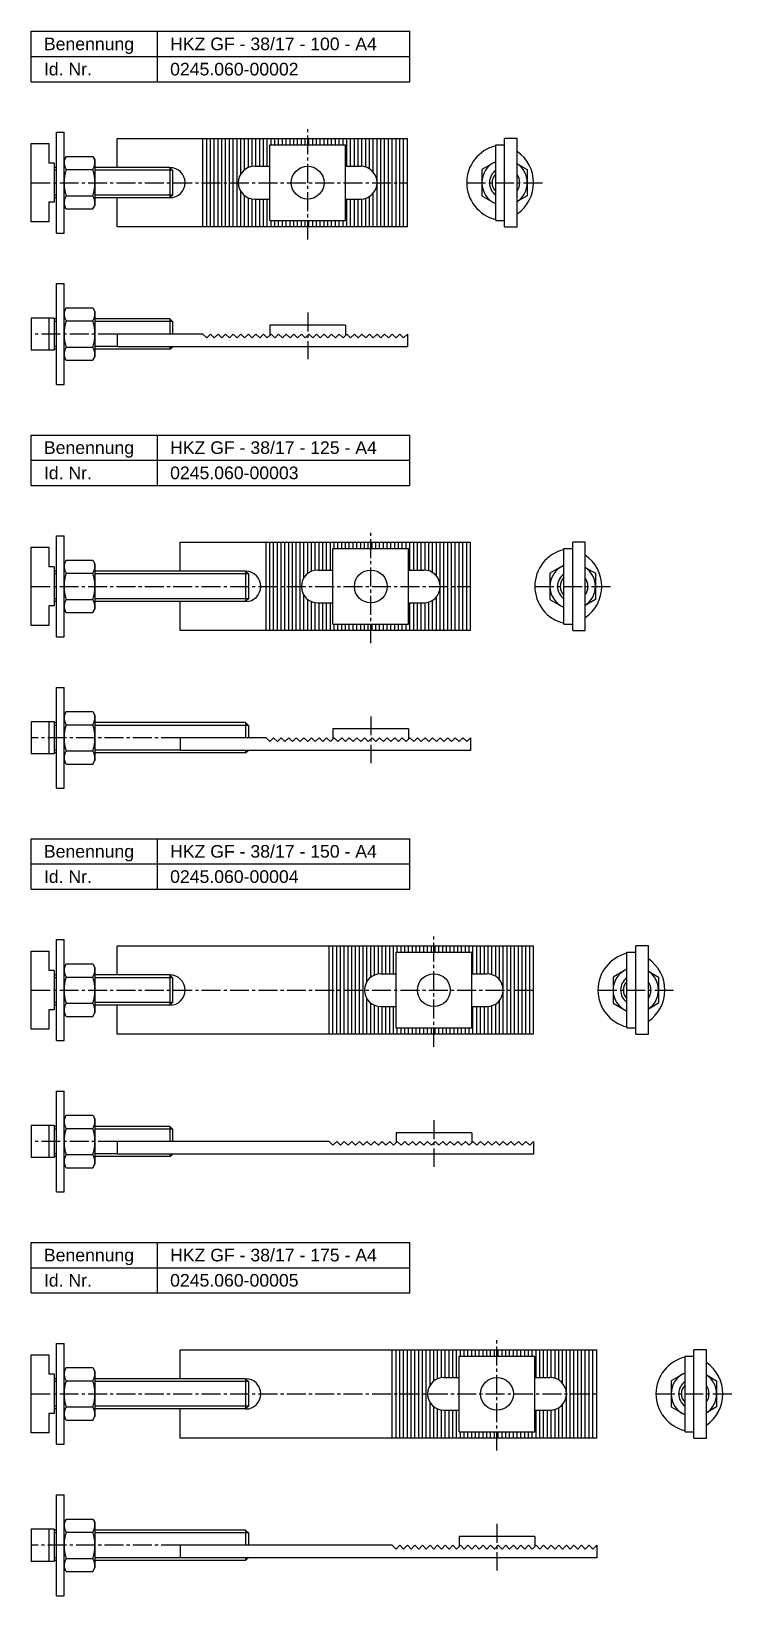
# Model space of a CAD drawing. Header units: millimetres. Extents: x 77 to 355, y 2316 to 2936.
import ezdxf

# ---------------------------------------------------------------- set-up
doc = ezdxf.new("R2010")
doc.units = ezdxf.units.MM
doc.header["$LTSCALE"] = 10
doc.linetypes.add('MITTE2', pattern=[1.125, 0.75, -0.125, 0.125, -0.125])
doc.layers.add('HALFEN', color=2, linetype='CONTINUOUS')
doc.styles.add('ARIAL50', font='ARIAL.TTF', dxfattribs={"height": 5})

msp = doc.modelspace()

# ---------------------------------------------------------------- linework, layer by layer
at = {"layer": 'HALFEN'}
for p, q in [((77.25, 2936.25), (227.25, 2936.25)), ((77.25, 2916.25), (77.25, 2936.25)), ((127.25, 2916.25), (127.25, 2936.25)), ((227.25, 2916.25), (227.25, 2936.25)), ((77.25, 2926.25), (227.25, 2926.25)), ((77.25, 2916.25), (227.25, 2916.25)), ((87.25, 2856.25), (87.25, 2896.25)), ((87.25, 2896.25), (90.25, 2896.25)), ((90.25, 2856.25), (90.25, 2896.25)), ((77.25, 2860.75), (77.25, 2891.75)), ((77.25, 2891.75), (84.25, 2891.75)), ((84.25, 2891.75), (84.25, 2884)), ((111.25, 2893.75), (226.25, 2893.75)), ((111.25, 2882.25), (111.25, 2893.75)), ((145.25, 2858.75), (145.25, 2893.75)), ((146.75, 2858.75), (146.75, 2893.75)), ((148.25, 2858.75), (148.25, 2893.75)), ((149.75, 2858.75), (149.75, 2893.75)), ((151.25, 2858.75), (151.25, 2893.75)), ((152.75, 2858.75), (152.75, 2893.75)), ((154.25, 2858.75), (154.25, 2893.75)), ((155.75, 2858.75), (155.75, 2893.75)), ((157.25, 2858.75), (157.25, 2893.75)), ((158.75, 2858.75), (158.75, 2893.75)), ((160.25, 2879.71), (160.25, 2893.75)), ((161.75, 2881.37), (161.75, 2893.75)), ((163.25, 2882.25), (163.25, 2893.75)), ((164.75, 2882.67), (164.75, 2893.75)), ((166.25, 2882.75), (166.25, 2893.75)), ((167.75, 2882.75), (167.75, 2893.75)), ((169.25, 2882.75), (169.25, 2893.75)), ((170.75, 2882.75), (170.75, 2893.75)), ((171.75, 2891.25), (201.75, 2891.25)), ((171.75, 2861.25), (171.75, 2891.25)), ((172.25, 2891.25), (172.25, 2893.75)), ((173.75, 2891.25), (173.75, 2893.75)), ((175.25, 2891.25), (175.25, 2893.75)), ((176.75, 2891.25), (176.75, 2893.75)), ((178.25, 2891.25), (178.25, 2893.75)), ((179.75, 2891.25), (179.75, 2893.75)), ((181.25, 2891.25), (181.25, 2893.75)), ((182.75, 2891.25), (182.75, 2893.75)), ((184.25, 2891.25), (184.25, 2893.75)), ((185.75, 2891.25), (185.75, 2893.75)), ((187.25, 2891.25), (187.25, 2893.75)), ((188.75, 2891.25), (188.75, 2893.75)), ((190.25, 2891.25), (190.25, 2893.75)), ((191.75, 2891.25), (191.75, 2893.75)), ((193.25, 2891.25), (193.25, 2893.75)), ((194.75, 2891.25), (194.75, 2893.75)), ((196.25, 2891.25), (196.25, 2893.75)), ((197.75, 2891.25), (197.75, 2893.75)), ((199.25, 2891.25), (199.25, 2893.75)), ((200.75, 2891.25), (200.75, 2893.75)), ((201.75, 2861.25), (201.75, 2891.25)), ((202.25, 2882.75), (202.25, 2893.75)), ((203.75, 2882.75), (203.75, 2893.75)), ((205.25, 2882.75), (205.25, 2893.75)), ((206.75, 2882.75), (206.75, 2893.75)), ((208.25, 2882.73), (208.25, 2893.75)), ((209.75, 2882.43), (209.75, 2893.75)), ((211.25, 2881.73), (211.25, 2893.75)), ((212.75, 2880.4), (212.75, 2893.75)), ((214.25, 2858.75), (214.25, 2893.75)), ((215.75, 2858.75), (215.75, 2893.75)), ((217.25, 2858.75), (217.25, 2893.75)), ((218.75, 2858.75), (218.75, 2893.75)), ((220.25, 2858.75), (220.25, 2893.75)), ((221.75, 2858.75), (221.75, 2893.75)), ((223.25, 2858.75), (223.25, 2893.75)), ((224.75, 2858.75), (224.75, 2893.75)), ((226.25, 2858.75), (226.25, 2893.75)), ((261.25, 2861.25), (261.25, 2891.25)), ((261.25, 2891.25), (264.75, 2891.25)), ((264.75, 2858.75), (264.75, 2893.75)), ((269.75, 2893.75), (264.75, 2893.75)), ((269.75, 2858.75), (269.75, 2893.75)), ((86.25, 2884), (84.25, 2884)), ((86.25, 2884), (86.25, 2868.5)), ((91.06, 2886.64), (90.25, 2885.25)), ((91.06, 2886.64), (101.64, 2886.64)), ((101.64, 2886.64), (102.45, 2885.25)), ((102.45, 2885.25), (102.45, 2867.25)), ((87.25, 2882.25), (86.25, 2882.25)), ((91.06, 2881.45), (101.64, 2881.45)), ((132.18, 2882.25), (102.45, 2882.25)), ((132.18, 2882.25), (132.18, 2870.25)), ((133.25, 2881.18), (132.18, 2882.25)), ((133.25, 2881.18), (133.25, 2871.32)), ((165.75, 2882.75), (171.75, 2882.75)), ((201.75, 2882.75), (207.75, 2882.75)), ((91.06, 2871.05), (101.64, 2871.05)), ((132.18, 2870.25), (133.25, 2871.32)), ((160.25, 2858.75), (160.25, 2872.79)), ((161.75, 2858.75), (161.75, 2871.13)), ((211.25, 2858.75), (211.25, 2870.77)), ((212.75, 2858.75), (212.75, 2872.1)), ((86.25, 2868.5), (84.25, 2868.5)), ((84.25, 2868.5), (84.25, 2860.75)), ((87.25, 2870.25), (86.25, 2870.25)), ((91.06, 2865.86), (90.25, 2867.25)), ((91.06, 2865.86), (101.64, 2865.86)), ((101.64, 2865.86), (102.45, 2867.25)), ((132.18, 2870.25), (102.45, 2870.25)), ((111.25, 2858.75), (111.25, 2870.25)), ((163.25, 2858.75), (163.25, 2870.25)), ((164.75, 2858.75), (164.75, 2869.83)), ((165.75, 2869.75), (171.75, 2869.75)), ((166.25, 2858.75), (166.25, 2869.75)), ((167.75, 2858.75), (167.75, 2869.75)), ((169.25, 2858.75), (169.25, 2869.75)), ((170.75, 2858.75), (170.75, 2869.75)), ((201.75, 2869.75), (207.75, 2869.75)), ((202.25, 2858.75), (202.25, 2869.75)), ((203.75, 2858.75), (203.75, 2869.75)), ((205.25, 2858.75), (205.25, 2869.75)), ((206.75, 2858.75), (206.75, 2869.75)), ((208.25, 2858.75), (208.25, 2869.77)), ((209.75, 2858.75), (209.75, 2870.07)), ((84.25, 2860.75), (77.25, 2860.75)), ((226.25, 2858.75), (111.25, 2858.75)), ((171.75, 2861.25), (201.75, 2861.25)), ((172.25, 2858.75), (172.25, 2861.25)), ((173.75, 2858.75), (173.75, 2861.25)), ((175.25, 2858.75), (175.25, 2861.25)), ((176.75, 2858.75), (176.75, 2861.25)), ((178.25, 2858.75), (178.25, 2861.25)), ((179.75, 2858.75), (179.75, 2861.25)), ((181.25, 2858.75), (181.25, 2861.25)), ((182.75, 2858.75), (182.75, 2861.25)), ((184.25, 2858.75), (184.25, 2861.25)), ((185.75, 2858.75), (185.75, 2861.25)), ((187.25, 2858.75), (187.25, 2861.25)), ((188.75, 2858.75), (188.75, 2861.25)), ((190.25, 2858.75), (190.25, 2861.25)), ((191.75, 2858.75), (191.75, 2861.25)), ((193.25, 2858.75), (193.25, 2861.25)), ((194.75, 2858.75), (194.75, 2861.25)), ((196.25, 2858.75), (196.25, 2861.25)), ((197.75, 2858.75), (197.75, 2861.25)), ((199.25, 2858.75), (199.25, 2861.25)), ((200.75, 2858.75), (200.75, 2861.25)), ((261.25, 2861.25), (264.75, 2861.25)), ((264.75, 2858.75), (269.75, 2858.75)), ((87.25, 2856.25), (90.25, 2856.25)), ((87.25, 2796.25), (87.25, 2836.25)), ((87.25, 2836.25), (90.25, 2836.25)), ((90.25, 2796.25), (90.25, 2836.25)), ((77.25, 2822.62), (77.25, 2809.88)), ((86.25, 2822.62), (77.25, 2822.62)), ((84.25, 2822.62), (84.25, 2809.88)), ((86.25, 2822.62), (86.25, 2809.88)), ((87.25, 2822.25), (86.25, 2822.25)), ((91.06, 2826.64), (90.25, 2825.25)), ((91.06, 2826.64), (101.64, 2826.64)), ((91.06, 2821.45), (101.64, 2821.45)), ((101.64, 2826.64), (102.45, 2825.25)), ((102.45, 2825.25), (102.45, 2807.25)), ((132.18, 2822.25), (102.45, 2822.25)), ((132.18, 2822.25), (132.18, 2816.25)), ((133.25, 2821.18), (132.18, 2822.25)), ((133.25, 2821.18), (133.25, 2816.25)), ((145.25, 2816.25), (111.25, 2816.25)), ((111.25, 2816.25), (111.25, 2811.25)), ((146.75, 2814.75), (145.25, 2816.25)), ((148.25, 2816.25), (146.75, 2814.75)), ((149.75, 2814.75), (148.25, 2816.25)), ((151.25, 2816.25), (149.75, 2814.75)), ((152.75, 2814.75), (151.25, 2816.25)), ((154.25, 2816.25), (152.75, 2814.75)), ((155.75, 2814.75), (154.25, 2816.25)), ((157.25, 2816.25), (155.75, 2814.75)), ((158.75, 2814.75), (157.25, 2816.25)), ((160.25, 2816.25), (158.75, 2814.75)), ((161.75, 2814.75), (160.25, 2816.25)), ((163.25, 2816.25), (161.75, 2814.75)), ((164.75, 2814.75), (163.25, 2816.25)), ((166.25, 2816.25), (164.75, 2814.75)), ((167.75, 2814.75), (166.25, 2816.25)), ((169.25, 2816.25), (167.75, 2814.75)), ((170.75, 2814.75), (169.25, 2816.25)), ((172.25, 2816.25), (170.75, 2814.75)), ((201.75, 2819.75), (171.75, 2819.75)), ((171.75, 2819.75), (171.75, 2815.75)), ((173.75, 2814.75), (172.25, 2816.25)), ((175.25, 2816.25), (173.75, 2814.75)), ((176.75, 2814.75), (175.25, 2816.25)), ((178.25, 2816.25), (176.75, 2814.75)), ((179.75, 2814.75), (178.25, 2816.25)), ((181.25, 2816.25), (179.75, 2814.75)), ((182.75, 2814.75), (181.25, 2816.25)), ((184.25, 2816.25), (182.75, 2814.75)), ((185.75, 2814.75), (184.25, 2816.25)), ((187.25, 2816.25), (185.75, 2814.75)), ((188.75, 2814.75), (187.25, 2816.25)), ((190.25, 2816.25), (188.75, 2814.75)), ((191.75, 2814.75), (190.25, 2816.25)), ((193.25, 2816.25), (191.75, 2814.75)), ((194.75, 2814.75), (193.25, 2816.25)), ((196.25, 2816.25), (194.75, 2814.75)), ((197.75, 2814.75), (196.25, 2816.25)), ((199.25, 2816.25), (197.75, 2814.75)), ((200.75, 2814.75), (199.25, 2816.25)), ((202.25, 2816.25), (200.75, 2814.75)), ((201.75, 2819.75), (201.75, 2815.75)), ((203.75, 2814.75), (202.25, 2816.25)), ((205.25, 2816.25), (203.75, 2814.75)), ((206.75, 2814.75), (205.25, 2816.25)), ((208.25, 2816.25), (206.75, 2814.75)), ((209.75, 2814.75), (208.25, 2816.25)), ((211.25, 2816.25), (209.75, 2814.75)), ((212.75, 2814.75), (211.25, 2816.25)), ((214.25, 2816.25), (212.75, 2814.75)), ((215.75, 2814.75), (214.25, 2816.25)), ((217.25, 2816.25), (215.75, 2814.75)), ((218.75, 2814.75), (217.25, 2816.25)), ((220.25, 2816.25), (218.75, 2814.75)), ((221.75, 2814.75), (220.25, 2816.25)), ((223.25, 2816.25), (221.75, 2814.75)), ((224.75, 2814.75), (223.25, 2816.25)), ((226.25, 2816.25), (224.75, 2814.75)), ((226.25, 2816.25), (226.25, 2811.25)), ((86.25, 2809.88), (77.25, 2809.88)), ((87.25, 2810.25), (86.25, 2810.25)), ((91.06, 2811.05), (101.64, 2811.05)), ((132.18, 2810.25), (102.45, 2810.25)), ((226.25, 2811.25), (111.25, 2811.25)), ((132.18, 2810.25), (133.18, 2811.25)), ((132.18, 2811.25), (132.18, 2810.25)), ((91.06, 2805.86), (90.25, 2807.25)), ((91.06, 2805.86), (101.64, 2805.86)), ((101.64, 2805.86), (102.45, 2807.25)), ((87.25, 2796.25), (90.25, 2796.25)), ((77.25, 2776.25), (227.25, 2776.25)), ((77.25, 2756.25), (77.25, 2776.25)), ((127.25, 2756.25), (127.25, 2776.25)), ((227.25, 2756.25), (227.25, 2776.25)), ((77.25, 2766.25), (227.25, 2766.25)), ((77.25, 2756.25), (227.25, 2756.25)), ((87.25, 2696.25), (87.25, 2736.25)), ((87.25, 2736.25), (90.25, 2736.25)), ((90.25, 2696.25), (90.25, 2736.25)), ((77.25, 2731.75), (84.25, 2731.75)), ((77.25, 2700.75), (77.25, 2731.75)), ((84.25, 2731.75), (84.25, 2724)), ((136.25, 2733.75), (251.25, 2733.75)), ((136.25, 2722.25), (136.25, 2733.75)), ((170.25, 2698.75), (170.25, 2733.75)), ((171.75, 2698.75), (171.75, 2733.75)), ((173.25, 2698.75), (173.25, 2733.75)), ((174.75, 2698.75), (174.75, 2733.75)), ((176.25, 2698.75), (176.25, 2733.75)), ((177.75, 2698.75), (177.75, 2733.75)), ((179.25, 2698.75), (179.25, 2733.75)), ((180.75, 2698.75), (180.75, 2733.75)), ((182.25, 2698.75), (182.25, 2733.75)), ((183.75, 2698.75), (183.75, 2733.75)), ((185.25, 2719.71), (185.25, 2733.75)), ((186.75, 2721.37), (186.75, 2733.75)), ((188.25, 2722.25), (188.25, 2733.75)), ((189.75, 2722.67), (189.75, 2733.75)), ((191.25, 2722.75), (191.25, 2733.75)), ((192.75, 2722.75), (192.75, 2733.75)), ((194.25, 2722.75), (194.25, 2733.75)), ((195.75, 2722.75), (195.75, 2733.75)), ((196.75, 2701.25), (196.75, 2731.25)), ((196.75, 2731.25), (226.75, 2731.25)), ((197.25, 2731.25), (197.25, 2733.75)), ((198.75, 2731.25), (198.75, 2733.75)), ((200.25, 2731.25), (200.25, 2733.75)), ((201.75, 2731.25), (201.75, 2733.75)), ((203.25, 2731.25), (203.25, 2733.75)), ((204.75, 2731.25), (204.75, 2733.75)), ((206.25, 2731.25), (206.25, 2733.75)), ((207.75, 2731.25), (207.75, 2733.75)), ((209.25, 2731.25), (209.25, 2733.75)), ((210.75, 2731.25), (210.75, 2733.75)), ((212.25, 2731.25), (212.25, 2733.75)), ((213.75, 2731.25), (213.75, 2733.75)), ((215.25, 2731.25), (215.25, 2733.75)), ((216.75, 2731.25), (216.75, 2733.75)), ((218.25, 2731.25), (218.25, 2733.75)), ((219.75, 2731.25), (219.75, 2733.75)), ((221.25, 2731.25), (221.25, 2733.75)), ((222.75, 2731.25), (222.75, 2733.75)), ((224.25, 2731.25), (224.25, 2733.75)), ((225.75, 2731.25), (225.75, 2733.75)), ((226.75, 2701.25), (226.75, 2731.25)), ((227.25, 2722.75), (227.25, 2733.75)), ((228.75, 2722.75), (228.75, 2733.75)), ((230.25, 2722.75), (230.25, 2733.75)), ((231.75, 2722.75), (231.75, 2733.75)), ((233.25, 2722.73), (233.25, 2733.75)), ((234.75, 2722.43), (234.75, 2733.75)), ((236.25, 2721.73), (236.25, 2733.75)), ((237.75, 2720.4), (237.75, 2733.75)), ((239.25, 2698.75), (239.25, 2733.75)), ((240.75, 2698.75), (240.75, 2733.75)), ((242.25, 2698.75), (242.25, 2733.75)), ((243.75, 2698.75), (243.75, 2733.75)), ((245.25, 2698.75), (245.25, 2733.75)), ((246.75, 2698.75), (246.75, 2733.75)), ((248.25, 2698.75), (248.25, 2733.75)), ((249.75, 2698.75), (249.75, 2733.75)), ((251.25, 2698.75), (251.25, 2733.75)), ((288.25, 2731.25), (291.75, 2731.25)), ((288.25, 2701.25), (288.25, 2731.25)), ((296.75, 2733.75), (291.75, 2733.75)), ((291.75, 2698.75), (291.75, 2733.75)), ((296.75, 2698.75), (296.75, 2733.75)), ((86.25, 2724), (84.25, 2724)), ((86.25, 2724), (86.25, 2708.5)), ((87.25, 2722.25), (86.25, 2722.25)), ((91.06, 2726.64), (90.25, 2725.25)), ((91.06, 2726.64), (101.64, 2726.64)), ((101.64, 2726.64), (102.45, 2725.25)), ((102.45, 2725.25), (102.45, 2707.25)), ((162.18, 2722.25), (102.45, 2722.25)), ((162.18, 2722.25), (162.18, 2710.25)), ((163.25, 2721.18), (162.18, 2722.25)), ((190.75, 2722.75), (196.75, 2722.75)), ((226.75, 2722.75), (232.75, 2722.75)), ((91.06, 2721.45), (101.64, 2721.45)), ((163.25, 2721.18), (163.25, 2711.32)), ((87.25, 2710.25), (86.25, 2710.25)), ((91.06, 2711.05), (101.64, 2711.05)), ((162.18, 2710.25), (102.45, 2710.25)), ((136.25, 2698.75), (136.25, 2710.25)), ((162.18, 2710.25), (163.25, 2711.32)), ((185.25, 2698.75), (185.25, 2712.79)), ((186.75, 2698.75), (186.75, 2711.13)), ((188.25, 2698.75), (188.25, 2710.25)), ((189.75, 2698.75), (189.75, 2709.83)), ((190.75, 2709.75), (196.75, 2709.75)), ((191.25, 2698.75), (191.25, 2709.75)), ((192.75, 2698.75), (192.75, 2709.75)), ((194.25, 2698.75), (194.25, 2709.75)), ((195.75, 2698.75), (195.75, 2709.75)), ((226.75, 2709.75), (232.75, 2709.75)), ((227.25, 2698.75), (227.25, 2709.75)), ((228.75, 2698.75), (228.75, 2709.75)), ((230.25, 2698.75), (230.25, 2709.75)), ((231.75, 2698.75), (231.75, 2709.75)), ((233.25, 2698.75), (233.25, 2709.77)), ((234.75, 2698.75), (234.75, 2710.07)), ((236.25, 2698.75), (236.25, 2710.77)), ((237.75, 2698.75), (237.75, 2712.1)), ((84.25, 2708.5), (84.25, 2700.75)), ((86.25, 2708.5), (84.25, 2708.5)), ((91.06, 2705.86), (90.25, 2707.25)), ((91.06, 2705.86), (101.64, 2705.86)), ((101.64, 2705.86), (102.45, 2707.25)), ((84.25, 2700.75), (77.25, 2700.75)), ((251.25, 2698.75), (136.25, 2698.75)), ((196.75, 2701.25), (226.75, 2701.25)), ((197.25, 2698.75), (197.25, 2701.25)), ((198.75, 2698.75), (198.75, 2701.25)), ((200.25, 2698.75), (200.25, 2701.25)), ((201.75, 2698.75), (201.75, 2701.25)), ((203.25, 2698.75), (203.25, 2701.25)), ((204.75, 2698.75), (204.75, 2701.25)), ((206.25, 2698.75), (206.25, 2701.25)), ((207.75, 2698.75), (207.75, 2701.25)), ((209.25, 2698.75), (209.25, 2701.25)), ((210.75, 2698.75), (210.75, 2701.25)), ((212.25, 2698.75), (212.25, 2701.25)), ((213.75, 2698.75), (213.75, 2701.25)), ((215.25, 2698.75), (215.25, 2701.25)), ((216.75, 2698.75), (216.75, 2701.25)), ((218.25, 2698.75), (218.25, 2701.25)), ((219.75, 2698.75), (219.75, 2701.25)), ((221.25, 2698.75), (221.25, 2701.25)), ((222.75, 2698.75), (222.75, 2701.25)), ((224.25, 2698.75), (224.25, 2701.25)), ((225.75, 2698.75), (225.75, 2701.25)), ((288.25, 2701.25), (291.75, 2701.25)), ((291.75, 2698.75), (296.75, 2698.75)), ((87.25, 2696.25), (90.25, 2696.25)), ((87.25, 2636.25), (87.25, 2676.25)), ((87.25, 2676.25), (90.25, 2676.25)), ((90.25, 2636.25), (90.25, 2676.25)), ((91.06, 2666.64), (90.25, 2665.25)), ((91.06, 2666.64), (101.64, 2666.64)), ((101.64, 2666.64), (102.45, 2665.25)), ((86.25, 2662.62), (77.25, 2662.62)), ((77.25, 2662.62), (77.25, 2649.88)), ((84.25, 2662.62), (84.25, 2649.88)), ((86.25, 2662.62), (86.25, 2649.88)), ((87.25, 2662.25), (86.25, 2662.25)), ((91.06, 2661.45), (101.64, 2661.45)), ((102.45, 2665.25), (102.45, 2647.25)), ((162.18, 2662.25), (102.45, 2662.25)), ((162.18, 2662.25), (162.18, 2656.25)), ((163.25, 2661.18), (162.18, 2662.25)), ((163.25, 2661.18), (163.25, 2656.25)), ((170.25, 2656.25), (136.25, 2656.25)), ((136.25, 2656.25), (136.25, 2651.25)), ((171.75, 2654.75), (170.25, 2656.25)), ((173.25, 2656.25), (171.75, 2654.75)), ((174.75, 2654.75), (173.25, 2656.25)), ((176.25, 2656.25), (174.75, 2654.75)), ((177.75, 2654.75), (176.25, 2656.25)), ((179.25, 2656.25), (177.75, 2654.75)), ((180.75, 2654.75), (179.25, 2656.25)), ((182.25, 2656.25), (180.75, 2654.75)), ((183.75, 2654.75), (182.25, 2656.25)), ((185.25, 2656.25), (183.75, 2654.75)), ((186.75, 2654.75), (185.25, 2656.25)), ((188.25, 2656.25), (186.75, 2654.75)), ((189.75, 2654.75), (188.25, 2656.25)), ((191.25, 2656.25), (189.75, 2654.75)), ((192.75, 2654.75), (191.25, 2656.25)), ((194.25, 2656.25), (192.75, 2654.75)), ((195.75, 2654.75), (194.25, 2656.25)), ((197.25, 2656.25), (195.75, 2654.75)), ((226.75, 2659.75), (196.75, 2659.75)), ((196.75, 2659.75), (196.75, 2655.75)), ((198.75, 2654.75), (197.25, 2656.25)), ((200.25, 2656.25), (198.75, 2654.75)), ((201.75, 2654.75), (200.25, 2656.25)), ((203.25, 2656.25), (201.75, 2654.75)), ((204.75, 2654.75), (203.25, 2656.25)), ((206.25, 2656.25), (204.75, 2654.75)), ((207.75, 2654.75), (206.25, 2656.25)), ((209.25, 2656.25), (207.75, 2654.75)), ((210.75, 2654.75), (209.25, 2656.25)), ((212.25, 2656.25), (210.75, 2654.75)), ((213.75, 2654.75), (212.25, 2656.25)), ((215.25, 2656.25), (213.75, 2654.75)), ((216.75, 2654.75), (215.25, 2656.25)), ((218.25, 2656.25), (216.75, 2654.75)), ((219.75, 2654.75), (218.25, 2656.25)), ((221.25, 2656.25), (219.75, 2654.75)), ((222.75, 2654.75), (221.25, 2656.25)), ((224.25, 2656.25), (222.75, 2654.75)), ((225.75, 2654.75), (224.25, 2656.25)), ((227.25, 2656.25), (225.75, 2654.75)), ((226.75, 2659.75), (226.75, 2655.75)), ((228.75, 2654.75), (227.25, 2656.25)), ((230.25, 2656.25), (228.75, 2654.75)), ((231.75, 2654.75), (230.25, 2656.25)), ((233.25, 2656.25), (231.75, 2654.75)), ((234.75, 2654.75), (233.25, 2656.25)), ((236.25, 2656.25), (234.75, 2654.75)), ((237.75, 2654.75), (236.25, 2656.25)), ((239.25, 2656.25), (237.75, 2654.75)), ((240.75, 2654.75), (239.25, 2656.25)), ((242.25, 2656.25), (240.75, 2654.75)), ((243.75, 2654.75), (242.25, 2656.25)), ((245.25, 2656.25), (243.75, 2654.75)), ((246.75, 2654.75), (245.25, 2656.25)), ((248.25, 2656.25), (246.75, 2654.75)), ((249.75, 2654.75), (248.25, 2656.25)), ((251.25, 2656.25), (249.75, 2654.75)), ((251.25, 2656.25), (251.25, 2651.25)), ((86.25, 2649.88), (77.25, 2649.88)), ((87.25, 2650.25), (86.25, 2650.25)), ((91.06, 2651.05), (101.64, 2651.05)), ((162.18, 2650.25), (102.45, 2650.25)), ((251.25, 2651.25), (136.25, 2651.25)), ((162.18, 2650.25), (163.18, 2651.25)), ((162.18, 2651.25), (162.18, 2650.25)), ((91.06, 2645.86), (90.25, 2647.25)), ((91.06, 2645.86), (101.64, 2645.86)), ((101.64, 2645.86), (102.45, 2647.25)), ((87.25, 2636.25), (90.25, 2636.25)), ((77.25, 2616.25), (227.25, 2616.25)), ((77.25, 2596.25), (77.25, 2616.25)), ((127.25, 2596.25), (127.25, 2616.25)), ((227.25, 2596.25), (227.25, 2616.25)), ((77.25, 2606.25), (227.25, 2606.25)), ((77.25, 2596.25), (227.25, 2596.25)), ((87.25, 2576.25), (90.25, 2576.25)), ((87.25, 2536.25), (87.25, 2576.25)), ((90.25, 2536.25), (90.25, 2576.25)), ((111.25, 2573.75), (276.25, 2573.75)), ((111.25, 2562.25), (111.25, 2573.75)), ((195.25, 2538.75), (195.25, 2573.75)), ((196.75, 2538.75), (196.75, 2573.75)), ((198.25, 2538.75), (198.25, 2573.75)), ((199.75, 2538.75), (199.75, 2573.75)), ((201.25, 2538.75), (201.25, 2573.75)), ((202.75, 2538.75), (202.75, 2573.75)), ((204.25, 2538.75), (204.25, 2573.75)), ((205.75, 2538.75), (205.75, 2573.75)), ((207.25, 2538.75), (207.25, 2573.75)), ((208.75, 2538.75), (208.75, 2573.75)), ((210.25, 2559.71), (210.25, 2573.75)), ((211.75, 2561.37), (211.75, 2573.75)), ((213.25, 2562.25), (213.25, 2573.75)), ((214.75, 2562.67), (214.75, 2573.75)), ((216.25, 2562.75), (216.25, 2573.75)), ((217.75, 2562.75), (217.75, 2573.75)), ((219.25, 2562.75), (219.25, 2573.75)), ((220.75, 2562.75), (220.75, 2573.75)), ((222.25, 2571.25), (222.25, 2573.75)), ((223.75, 2571.25), (223.75, 2573.75)), ((225.25, 2571.25), (225.25, 2573.75)), ((226.75, 2571.25), (226.75, 2573.75)), ((228.25, 2571.25), (228.25, 2573.75)), ((229.75, 2571.25), (229.75, 2573.75)), ((231.25, 2571.25), (231.25, 2573.75)), ((232.75, 2571.25), (232.75, 2573.75)), ((234.25, 2571.25), (234.25, 2573.75)), ((235.75, 2571.25), (235.75, 2573.75)), ((237.25, 2571.25), (237.25, 2573.75)), ((238.75, 2571.25), (238.75, 2573.75)), ((240.25, 2571.25), (240.25, 2573.75)), ((241.75, 2571.25), (241.75, 2573.75)), ((243.25, 2571.25), (243.25, 2573.75)), ((244.75, 2571.25), (244.75, 2573.75)), ((246.25, 2571.25), (246.25, 2573.75)), ((247.75, 2571.25), (247.75, 2573.75)), ((249.25, 2571.25), (249.25, 2573.75)), ((250.75, 2571.25), (250.75, 2573.75)), ((252.25, 2562.75), (252.25, 2573.75)), ((253.75, 2562.75), (253.75, 2573.75)), ((255.25, 2562.75), (255.25, 2573.75)), ((256.75, 2562.75), (256.75, 2573.75)), ((258.25, 2562.73), (258.25, 2573.75)), ((259.75, 2562.43), (259.75, 2573.75)), ((261.25, 2561.73), (261.25, 2573.75)), ((262.75, 2560.4), (262.75, 2573.75)), ((264.25, 2538.75), (264.25, 2573.75)), ((265.75, 2538.75), (265.75, 2573.75)), ((267.25, 2538.75), (267.25, 2573.75)), ((268.75, 2538.75), (268.75, 2573.75)), ((270.25, 2538.75), (270.25, 2573.75)), ((271.75, 2538.75), (271.75, 2573.75)), ((273.25, 2538.75), (273.25, 2573.75)), ((274.75, 2538.75), (274.75, 2573.75)), ((276.25, 2538.75), (276.25, 2573.75)), ((321.75, 2573.75), (316.75, 2573.75)), ((316.75, 2538.75), (316.75, 2573.75)), ((321.75, 2538.75), (321.75, 2573.75)), ((77.25, 2571.75), (84.25, 2571.75)), ((77.25, 2540.75), (77.25, 2571.75)), ((84.25, 2571.75), (84.25, 2564)), ((221.75, 2571.25), (251.75, 2571.25)), ((221.75, 2541.25), (221.75, 2571.25)), ((251.75, 2541.25), (251.75, 2571.25)), ((313.25, 2571.25), (316.75, 2571.25)), ((313.25, 2541.25), (313.25, 2571.25)), ((86.25, 2564), (84.25, 2564)), ((86.25, 2564), (86.25, 2548.5)), ((87.25, 2562.25), (86.25, 2562.25)), ((91.06, 2566.64), (90.25, 2565.25)), ((91.06, 2566.64), (101.64, 2566.64)), ((91.06, 2561.45), (101.64, 2561.45)), ((101.64, 2566.64), (102.45, 2565.25)), ((102.45, 2565.25), (102.45, 2547.25)), ((132.18, 2562.25), (102.45, 2562.25)), ((133.25, 2561.18), (132.18, 2562.25)), ((132.18, 2562.25), (132.18, 2550.25)), ((133.25, 2561.18), (133.25, 2551.32)), ((215.75, 2562.75), (221.75, 2562.75)), ((251.75, 2562.75), (257.75, 2562.75)), ((84.25, 2548.5), (84.25, 2540.75)), ((86.25, 2548.5), (84.25, 2548.5)), ((87.25, 2550.25), (86.25, 2550.25)), ((91.06, 2551.05), (101.64, 2551.05)), ((132.18, 2550.25), (102.45, 2550.25)), ((111.25, 2538.75), (111.25, 2550.25)), ((132.18, 2550.25), (133.25, 2551.32)), ((210.25, 2538.75), (210.25, 2552.79)), ((211.75, 2538.75), (211.75, 2551.13)), ((213.25, 2538.75), (213.25, 2550.25)), ((214.75, 2538.75), (214.75, 2549.83)), ((215.75, 2549.75), (221.75, 2549.75)), ((216.25, 2538.75), (216.25, 2549.75)), ((217.75, 2538.75), (217.75, 2549.75)), ((219.25, 2538.75), (219.25, 2549.75)), ((220.75, 2538.75), (220.75, 2549.75)), ((251.75, 2549.75), (257.75, 2549.75)), ((252.25, 2538.75), (252.25, 2549.75)), ((253.75, 2538.75), (253.75, 2549.75)), ((255.25, 2538.75), (255.25, 2549.75)), ((256.75, 2538.75), (256.75, 2549.75)), ((258.25, 2538.75), (258.25, 2549.77)), ((259.75, 2538.75), (259.75, 2550.07)), ((261.25, 2538.75), (261.25, 2550.77)), ((262.75, 2538.75), (262.75, 2552.1)), ((91.06, 2545.85), (90.25, 2547.25)), ((91.06, 2545.85), (101.64, 2545.85)), ((101.64, 2545.85), (102.45, 2547.25)), ((84.25, 2540.75), (77.25, 2540.75)), ((87.25, 2536.25), (90.25, 2536.25)), ((276.25, 2538.75), (111.25, 2538.75)), ((221.75, 2541.25), (251.75, 2541.25)), ((222.25, 2538.75), (222.25, 2541.25)), ((223.75, 2538.75), (223.75, 2541.25)), ((225.25, 2538.75), (225.25, 2541.25)), ((226.75, 2538.75), (226.75, 2541.25)), ((228.25, 2538.75), (228.25, 2541.25)), ((229.75, 2538.75), (229.75, 2541.25)), ((231.25, 2538.75), (231.25, 2541.25)), ((232.75, 2538.75), (232.75, 2541.25)), ((234.25, 2538.75), (234.25, 2541.25)), ((235.75, 2538.75), (235.75, 2541.25)), ((237.25, 2538.75), (237.25, 2541.25)), ((238.75, 2538.75), (238.75, 2541.25)), ((240.25, 2538.75), (240.25, 2541.25)), ((241.75, 2538.75), (241.75, 2541.25)), ((243.25, 2538.75), (243.25, 2541.25)), ((244.75, 2538.75), (244.75, 2541.25)), ((246.25, 2538.75), (246.25, 2541.25)), ((247.75, 2538.75), (247.75, 2541.25)), ((249.25, 2538.75), (249.25, 2541.25)), ((250.75, 2538.75), (250.75, 2541.25)), ((313.25, 2541.25), (316.75, 2541.25)), ((316.75, 2538.75), (321.75, 2538.75)), ((87.25, 2516.25), (90.25, 2516.25)), ((87.25, 2476.25), (87.25, 2516.25)), ((90.25, 2476.25), (90.25, 2516.25)), ((91.06, 2506.64), (90.25, 2505.25)), ((91.06, 2506.64), (101.64, 2506.64)), ((101.64, 2506.64), (102.45, 2505.25)), ((102.45, 2505.25), (102.45, 2487.25)), ((86.25, 2502.62), (77.25, 2502.62)), ((77.25, 2502.62), (77.25, 2489.88)), ((84.25, 2502.62), (84.25, 2489.88)), ((86.25, 2502.62), (86.25, 2489.88)), ((87.25, 2502.25), (86.25, 2502.25)), ((91.06, 2501.45), (101.64, 2501.45)), ((132.18, 2502.25), (102.45, 2502.25)), ((133.25, 2501.18), (132.18, 2502.25)), ((132.18, 2502.25), (132.18, 2496.25)), ((133.25, 2501.18), (133.25, 2496.25)), ((251.75, 2499.75), (221.75, 2499.75)), ((221.75, 2499.75), (221.75, 2495.75)), ((251.75, 2499.75), (251.75, 2495.75)), ((195.25, 2496.25), (111.25, 2496.25)), ((111.25, 2496.25), (111.25, 2491.25)), ((196.75, 2494.75), (195.25, 2496.25)), ((198.25, 2496.25), (196.75, 2494.75)), ((199.75, 2494.75), (198.25, 2496.25)), ((201.25, 2496.25), (199.75, 2494.75)), ((202.75, 2494.75), (201.25, 2496.25)), ((204.25, 2496.25), (202.75, 2494.75)), ((205.75, 2494.75), (204.25, 2496.25)), ((207.25, 2496.25), (205.75, 2494.75)), ((208.75, 2494.75), (207.25, 2496.25)), ((210.25, 2496.25), (208.75, 2494.75)), ((211.75, 2494.75), (210.25, 2496.25)), ((213.25, 2496.25), (211.75, 2494.75)), ((214.75, 2494.75), (213.25, 2496.25)), ((216.25, 2496.25), (214.75, 2494.75)), ((217.75, 2494.75), (216.25, 2496.25)), ((219.25, 2496.25), (217.75, 2494.75)), ((220.75, 2494.75), (219.25, 2496.25)), ((222.25, 2496.25), (220.75, 2494.75)), ((223.75, 2494.75), (222.25, 2496.25)), ((225.25, 2496.25), (223.75, 2494.75)), ((226.75, 2494.75), (225.25, 2496.25)), ((228.25, 2496.25), (226.75, 2494.75)), ((229.75, 2494.75), (228.25, 2496.25)), ((231.25, 2496.25), (229.75, 2494.75)), ((232.75, 2494.75), (231.25, 2496.25)), ((234.25, 2496.25), (232.75, 2494.75)), ((235.75, 2494.75), (234.25, 2496.25)), ((237.25, 2496.25), (235.75, 2494.75)), ((238.75, 2494.75), (237.25, 2496.25)), ((240.25, 2496.25), (238.75, 2494.75)), ((241.75, 2494.75), (240.25, 2496.25)), ((243.25, 2496.25), (241.75, 2494.75)), ((244.75, 2494.75), (243.25, 2496.25)), ((246.25, 2496.25), (244.75, 2494.75)), ((247.75, 2494.75), (246.25, 2496.25)), ((249.25, 2496.25), (247.75, 2494.75)), ((250.75, 2494.75), (249.25, 2496.25)), ((252.25, 2496.25), (250.75, 2494.75)), ((253.75, 2494.75), (252.25, 2496.25)), ((255.25, 2496.25), (253.75, 2494.75)), ((256.75, 2494.75), (255.25, 2496.25)), ((258.25, 2496.25), (256.75, 2494.75)), ((259.75, 2494.75), (258.25, 2496.25)), ((261.25, 2496.25), (259.75, 2494.75)), ((262.75, 2494.75), (261.25, 2496.25)), ((264.25, 2496.25), (262.75, 2494.75)), ((265.75, 2494.75), (264.25, 2496.25)), ((267.25, 2496.25), (265.75, 2494.75)), ((268.75, 2494.75), (267.25, 2496.25)), ((270.25, 2496.25), (268.75, 2494.75)), ((271.75, 2494.75), (270.25, 2496.25)), ((273.25, 2496.25), (271.75, 2494.75)), ((274.75, 2494.75), (273.25, 2496.25)), ((276.25, 2496.25), (274.75, 2494.75)), ((276.25, 2496.25), (276.25, 2491.25)), ((86.25, 2489.88), (77.25, 2489.88)), ((87.25, 2490.25), (86.25, 2490.25)), ((91.06, 2485.86), (90.25, 2487.25)), ((91.06, 2491.05), (101.64, 2491.05)), ((101.64, 2485.86), (102.45, 2487.25)), ((132.18, 2490.25), (102.45, 2490.25)), ((276.25, 2491.25), (111.25, 2491.25)), ((132.18, 2491.25), (132.18, 2490.25)), ((132.18, 2490.25), (133.18, 2491.25)), ((91.06, 2485.86), (101.64, 2485.86)), ((87.25, 2476.25), (90.25, 2476.25)), ((77.25, 2456.25), (227.25, 2456.25)), ((77.25, 2436.25), (77.25, 2456.25)), ((127.25, 2436.25), (127.25, 2456.25)), ((227.25, 2436.25), (227.25, 2456.25)), ((77.25, 2446.25), (227.25, 2446.25)), ((77.25, 2436.25), (227.25, 2436.25)), ((87.25, 2416.25), (90.25, 2416.25)), ((87.25, 2376.25), (87.25, 2416.25)), ((90.25, 2376.25), (90.25, 2416.25)), ((136.25, 2413.75), (301.25, 2413.75)), ((136.25, 2402.25), (136.25, 2413.75)), ((220.25, 2378.75), (220.25, 2413.75)), ((221.75, 2378.75), (221.75, 2413.75)), ((223.25, 2378.75), (223.25, 2413.75)), ((224.75, 2378.75), (224.75, 2413.75)), ((226.25, 2378.75), (226.25, 2413.75)), ((227.75, 2378.75), (227.75, 2413.75)), ((229.25, 2378.75), (229.25, 2413.75)), ((230.75, 2378.75), (230.75, 2413.75)), ((232.25, 2378.75), (232.25, 2413.75)), ((233.75, 2378.75), (233.75, 2413.75)), ((235.25, 2399.71), (235.25, 2413.75)), ((236.75, 2401.37), (236.75, 2413.75)), ((238.25, 2402.25), (238.25, 2413.75)), ((239.75, 2402.67), (239.75, 2413.75)), ((241.25, 2402.75), (241.25, 2413.75)), ((242.75, 2402.75), (242.75, 2413.75)), ((244.25, 2402.75), (244.25, 2413.75)), ((245.75, 2402.75), (245.75, 2413.75)), ((247.25, 2411.25), (247.25, 2413.75)), ((248.75, 2411.25), (248.75, 2413.75)), ((250.25, 2411.25), (250.25, 2413.75)), ((251.75, 2411.25), (251.75, 2413.75)), ((253.25, 2411.25), (253.25, 2413.75)), ((254.75, 2411.25), (254.75, 2413.75)), ((256.25, 2411.25), (256.25, 2413.75)), ((257.75, 2411.25), (257.75, 2413.75)), ((259.25, 2411.25), (259.25, 2413.75)), ((260.75, 2411.25), (260.75, 2413.75)), ((262.25, 2411.25), (262.25, 2413.75)), ((263.75, 2411.25), (263.75, 2413.75)), ((265.25, 2411.25), (265.25, 2413.75)), ((266.75, 2411.25), (266.75, 2413.75)), ((268.25, 2411.25), (268.25, 2413.75)), ((269.75, 2411.25), (269.75, 2413.75)), ((271.25, 2411.25), (271.25, 2413.75)), ((272.75, 2411.25), (272.75, 2413.75)), ((274.25, 2411.25), (274.25, 2413.75)), ((275.75, 2411.25), (275.75, 2413.75)), ((277.25, 2402.75), (277.25, 2413.75)), ((278.75, 2402.75), (278.75, 2413.75)), ((280.25, 2402.75), (280.25, 2413.75)), ((281.75, 2402.75), (281.75, 2413.75)), ((283.25, 2402.73), (283.25, 2413.75)), ((284.75, 2402.43), (284.75, 2413.75)), ((286.25, 2401.73), (286.25, 2413.75)), ((287.75, 2400.4), (287.75, 2413.75)), ((289.25, 2378.75), (289.25, 2413.75)), ((290.75, 2378.75), (290.75, 2413.75)), ((292.25, 2378.75), (292.25, 2413.75)), ((293.75, 2378.75), (293.75, 2413.75)), ((295.25, 2378.75), (295.25, 2413.75)), ((296.75, 2378.75), (296.75, 2413.75)), ((298.25, 2378.75), (298.25, 2413.75)), ((299.75, 2378.75), (299.75, 2413.75)), ((301.25, 2378.75), (301.25, 2413.75)), ((344.75, 2413.75), (339.75, 2413.75)), ((339.75, 2378.75), (339.75, 2413.75)), ((344.75, 2378.75), (344.75, 2413.75)), ((77.25, 2411.75), (84.25, 2411.75)), ((77.25, 2380.75), (77.25, 2411.75)), ((84.25, 2411.75), (84.25, 2404)), ((91.06, 2406.64), (90.25, 2405.25)), ((91.06, 2406.64), (101.64, 2406.64)), ((101.64, 2406.64), (102.45, 2405.25)), ((246.75, 2411.25), (276.75, 2411.25)), ((246.75, 2381.25), (246.75, 2411.25)), ((276.75, 2381.25), (276.75, 2411.25)), ((336.25, 2411.25), (339.75, 2411.25)), ((336.25, 2381.25), (336.25, 2411.25)), ((86.25, 2404), (84.25, 2404)), ((86.25, 2404), (86.25, 2388.5)), ((87.25, 2402.25), (86.25, 2402.25)), ((91.06, 2401.45), (101.64, 2401.45)), ((102.45, 2405.25), (102.45, 2387.25)), ((162.18, 2402.25), (102.45, 2402.25)), ((163.25, 2401.18), (162.18, 2402.25)), ((162.18, 2402.25), (162.18, 2390.25)), ((163.25, 2401.18), (163.25, 2391.32)), ((240.75, 2402.75), (246.75, 2402.75)), ((276.75, 2402.75), (282.75, 2402.75)), ((84.25, 2388.5), (84.25, 2380.75)), ((86.25, 2388.5), (84.25, 2388.5)), ((87.25, 2390.25), (86.25, 2390.25)), ((91.06, 2385.86), (90.25, 2387.25)), ((91.06, 2391.05), (101.64, 2391.05)), ((101.64, 2385.86), (102.45, 2387.25)), ((162.18, 2390.25), (102.45, 2390.25)), ((136.25, 2378.75), (136.25, 2390.25)), ((162.18, 2390.25), (163.25, 2391.32)), ((235.25, 2378.75), (235.25, 2392.79)), ((236.75, 2378.75), (236.75, 2391.13)), ((238.25, 2378.75), (238.25, 2390.25)), ((239.75, 2378.75), (239.75, 2389.83)), ((240.75, 2389.75), (246.75, 2389.75)), ((241.25, 2378.75), (241.25, 2389.75)), ((242.75, 2378.75), (242.75, 2389.75)), ((244.25, 2378.75), (244.25, 2389.75)), ((245.75, 2378.75), (245.75, 2389.75)), ((276.75, 2389.75), (282.75, 2389.75)), ((277.25, 2378.75), (277.25, 2389.75)), ((278.75, 2378.75), (278.75, 2389.75)), ((280.25, 2378.75), (280.25, 2389.75)), ((281.75, 2378.75), (281.75, 2389.75)), ((283.25, 2378.75), (283.25, 2389.77)), ((284.75, 2378.75), (284.75, 2390.07)), ((286.25, 2378.75), (286.25, 2390.77)), ((287.75, 2378.75), (287.75, 2392.1)), ((91.06, 2385.86), (101.64, 2385.86)), ((246.75, 2381.25), (276.75, 2381.25)), ((247.25, 2378.75), (247.25, 2381.25)), ((248.75, 2378.75), (248.75, 2381.25)), ((250.25, 2378.75), (250.25, 2381.25)), ((251.75, 2378.75), (251.75, 2381.25)), ((253.25, 2378.75), (253.25, 2381.25)), ((254.75, 2378.75), (254.75, 2381.25)), ((256.25, 2378.75), (256.25, 2381.25)), ((257.75, 2378.75), (257.75, 2381.25)), ((259.25, 2378.75), (259.25, 2381.25)), ((260.75, 2378.75), (260.75, 2381.25)), ((262.25, 2378.75), (262.25, 2381.25)), ((263.75, 2378.75), (263.75, 2381.25)), ((265.25, 2378.75), (265.25, 2381.25)), ((266.75, 2378.75), (266.75, 2381.25)), ((268.25, 2378.75), (268.25, 2381.25)), ((269.75, 2378.75), (269.75, 2381.25)), ((271.25, 2378.75), (271.25, 2381.25)), ((272.75, 2378.75), (272.75, 2381.25)), ((274.25, 2378.75), (274.25, 2381.25)), ((275.75, 2378.75), (275.75, 2381.25)), ((336.25, 2381.25), (339.75, 2381.25)), ((84.25, 2380.75), (77.25, 2380.75)), ((87.25, 2376.25), (90.25, 2376.25)), ((301.25, 2378.75), (136.25, 2378.75)), ((339.75, 2378.75), (344.75, 2378.75)), ((87.25, 2356.25), (90.25, 2356.25)), ((87.25, 2316.25), (87.25, 2356.25)), ((90.25, 2316.25), (90.25, 2356.25)), ((91.06, 2346.64), (90.25, 2345.25)), ((91.06, 2346.64), (101.64, 2346.64)), ((101.64, 2346.64), (102.45, 2345.25)), ((102.45, 2345.25), (102.45, 2327.25)), ((86.25, 2342.62), (77.25, 2342.62)), ((77.25, 2342.62), (77.25, 2329.87)), ((84.25, 2342.62), (84.25, 2329.87)), ((86.25, 2342.62), (86.25, 2329.87)), ((87.25, 2342.25), (86.25, 2342.25)), ((91.06, 2341.45), (101.64, 2341.45)), ((162.18, 2342.25), (102.45, 2342.25)), ((163.25, 2341.18), (162.18, 2342.25)), ((162.18, 2342.25), (162.18, 2336.25)), ((163.25, 2341.18), (163.25, 2336.25)), ((276.75, 2339.75), (246.75, 2339.75)), ((246.75, 2339.75), (246.75, 2335.75)), ((276.75, 2339.75), (276.75, 2335.75)), ((220.25, 2336.25), (136.25, 2336.25)), ((136.25, 2336.25), (136.25, 2331.25)), ((301.25, 2331.25), (136.25, 2331.25)), ((162.18, 2331.25), (162.18, 2330.25)), ((162.18, 2330.25), (163.18, 2331.25)), ((221.75, 2334.75), (220.25, 2336.25)), ((223.25, 2336.25), (221.75, 2334.75)), ((224.75, 2334.75), (223.25, 2336.25)), ((226.25, 2336.25), (224.75, 2334.75)), ((227.75, 2334.75), (226.25, 2336.25)), ((229.25, 2336.25), (227.75, 2334.75)), ((230.75, 2334.75), (229.25, 2336.25)), ((232.25, 2336.25), (230.75, 2334.75)), ((233.75, 2334.75), (232.25, 2336.25)), ((235.25, 2336.25), (233.75, 2334.75)), ((236.75, 2334.75), (235.25, 2336.25)), ((238.25, 2336.25), (236.75, 2334.75)), ((239.75, 2334.75), (238.25, 2336.25)), ((241.25, 2336.25), (239.75, 2334.75)), ((242.75, 2334.75), (241.25, 2336.25)), ((244.25, 2336.25), (242.75, 2334.75)), ((245.75, 2334.75), (244.25, 2336.25)), ((247.25, 2336.25), (245.75, 2334.75)), ((248.75, 2334.75), (247.25, 2336.25)), ((250.25, 2336.25), (248.75, 2334.75)), ((251.75, 2334.75), (250.25, 2336.25)), ((253.25, 2336.25), (251.75, 2334.75)), ((254.75, 2334.75), (253.25, 2336.25)), ((256.25, 2336.25), (254.75, 2334.75)), ((257.75, 2334.75), (256.25, 2336.25)), ((259.25, 2336.25), (257.75, 2334.75)), ((260.75, 2334.75), (259.25, 2336.25)), ((262.25, 2336.25), (260.75, 2334.75)), ((263.75, 2334.75), (262.25, 2336.25)), ((265.25, 2336.25), (263.75, 2334.75)), ((266.75, 2334.75), (265.25, 2336.25)), ((268.25, 2336.25), (266.75, 2334.75)), ((269.75, 2334.75), (268.25, 2336.25)), ((271.25, 2336.25), (269.75, 2334.75)), ((272.75, 2334.75), (271.25, 2336.25)), ((274.25, 2336.25), (272.75, 2334.75)), ((275.75, 2334.75), (274.25, 2336.25)), ((277.25, 2336.25), (275.75, 2334.75)), ((278.75, 2334.75), (277.25, 2336.25)), ((280.25, 2336.25), (278.75, 2334.75)), ((281.75, 2334.75), (280.25, 2336.25)), ((283.25, 2336.25), (281.75, 2334.75)), ((284.75, 2334.75), (283.25, 2336.25)), ((286.25, 2336.25), (284.75, 2334.75)), ((287.75, 2334.75), (286.25, 2336.25)), ((289.25, 2336.25), (287.75, 2334.75)), ((290.75, 2334.75), (289.25, 2336.25)), ((292.25, 2336.25), (290.75, 2334.75)), ((293.75, 2334.75), (292.25, 2336.25)), ((295.25, 2336.25), (293.75, 2334.75)), ((296.75, 2334.75), (295.25, 2336.25)), ((298.25, 2336.25), (296.75, 2334.75)), ((299.75, 2334.75), (298.25, 2336.25)), ((301.25, 2336.25), (299.75, 2334.75)), ((301.25, 2336.25), (301.25, 2331.25)), ((86.25, 2329.87), (77.25, 2329.87)), ((87.25, 2330.25), (86.25, 2330.25)), ((91.06, 2325.86), (90.25, 2327.25)), ((91.06, 2331.05), (101.64, 2331.05)), ((91.06, 2325.86), (101.64, 2325.86)), ((101.64, 2325.86), (102.45, 2327.25)), ((162.18, 2330.25), (102.45, 2330.25)), ((87.25, 2316.25), (90.25, 2316.25))]:
    msp.add_line(p, q, dxfattribs=at)
at = {"layer": 'HALFEN', "color": 1, "linetype": 'MITTE2'}
for p, q in [((186.75, 2853.75), (186.75, 2898.75)), ((77.25, 2876.25), (226.25, 2876.25)), ((249.75, 2876.25), (279.75, 2876.25)), ((186.75, 2824.75), (186.75, 2806.25)), ((111.25, 2816.25), (77.25, 2816.25)), ((211.75, 2693.75), (211.75, 2738.75)), ((77.25, 2716.25), (251.25, 2716.25)), ((276.75, 2716.25), (306.75, 2716.25)), ((211.75, 2664.75), (211.75, 2646.25)), ((136.25, 2656.25), (77.25, 2656.25)), ((236.75, 2533.75), (236.75, 2578.75)), ((77.25, 2556.25), (276.25, 2556.25)), ((301.75, 2556.25), (331.75, 2556.25)), ((236.75, 2504.75), (236.75, 2486.25)), ((111.25, 2496.25), (77.25, 2496.25)), ((261.75, 2373.75), (261.75, 2418.75)), ((77.25, 2396.25), (301.25, 2396.25)), ((324.75, 2396.25), (354.75, 2396.25)), ((261.75, 2344.75), (261.75, 2326.25)), ((136.25, 2336.25), (77.25, 2336.25))]:
    msp.add_line(p, q, dxfattribs=at)
at = {"layer": 'HALFEN', "color": 1}
for p, q in [((87.25, 2881.18), (86.25, 2881.18)), ((133.25, 2881.18), (102.45, 2881.18)), ((87.25, 2871.32), (86.25, 2871.32)), ((133.25, 2871.32), (102.45, 2871.32)), ((87.25, 2821.18), (86.25, 2821.18)), ((133.25, 2821.18), (102.45, 2821.18)), ((87.25, 2811.32), (86.25, 2811.32)), ((111.25, 2811.32), (102.45, 2811.32)), ((87.25, 2721.18), (86.25, 2721.18)), ((163.25, 2721.18), (102.45, 2721.18)), ((87.25, 2711.32), (86.25, 2711.32)), ((163.25, 2711.32), (102.45, 2711.32)), ((87.25, 2661.18), (86.25, 2661.18)), ((163.25, 2661.18), (102.45, 2661.18)), ((87.25, 2651.32), (86.25, 2651.32)), ((136.25, 2651.32), (102.45, 2651.32)), ((87.25, 2561.18), (86.25, 2561.18)), ((133.25, 2561.18), (102.45, 2561.18)), ((87.25, 2551.32), (86.25, 2551.32)), ((133.25, 2551.32), (102.45, 2551.32)), ((87.25, 2501.18), (86.25, 2501.18)), ((133.25, 2501.18), (102.45, 2501.18)), ((87.25, 2491.32), (86.25, 2491.32)), ((111.25, 2491.32), (102.45, 2491.32)), ((87.25, 2401.18), (86.25, 2401.18)), ((163.25, 2401.18), (102.45, 2401.18)), ((87.25, 2391.32), (86.25, 2391.32)), ((163.25, 2391.32), (102.45, 2391.32)), ((87.25, 2341.18), (86.25, 2341.18)), ((163.25, 2341.18), (102.45, 2341.18)), ((87.25, 2331.32), (86.25, 2331.32)), ((136.25, 2331.32), (102.45, 2331.32))]:
    msp.add_line(p, q, dxfattribs=at)
at = {"layer": 'HALFEN'}
for points in [[(261.25, 2884.62), (255.75, 2881.45), (255.75, 2871.05)], [(269.75, 2883.76), (273.75, 2881.45), (273.75, 2871.05)], [(255.75, 2871.05), (261.25, 2867.88)], [(273.75, 2871.05), (269.75, 2868.74)], [(288.25, 2724.62), (282.75, 2721.45), (282.75, 2711.05)], [(296.75, 2723.76), (300.75, 2721.45), (300.75, 2711.05)], [(282.75, 2711.05), (288.25, 2707.88)], [(300.75, 2711.05), (296.75, 2708.74)], [(313.25, 2564.62), (307.75, 2561.45), (307.75, 2551.05)], [(321.75, 2563.76), (325.75, 2561.45), (325.75, 2551.05)], [(307.75, 2551.05), (313.25, 2547.88)], [(325.75, 2551.05), (321.75, 2548.74)], [(336.25, 2404.62), (330.75, 2401.45), (330.75, 2391.05)], [(344.75, 2403.76), (348.75, 2401.45), (348.75, 2391.05)], [(330.75, 2391.05), (336.25, 2387.88)], [(348.75, 2391.05), (344.75, 2388.74)]]:
    msp.add_lwpolyline(points, dxfattribs=at)
for centre in [(186.75, 2876.25), (211.75, 2716.25), (236.75, 2556.25), (261.75, 2396.25)]:
    msp.add_circle(centre, 6.5, dxfattribs=at)
for centre, radius, start, end in [((264.75, 2876.25), 15, 103.4934, 256.5066), ((94.85, 2884.05), 4.6, 154.43847, 214.43847), ((97.85, 2884.05), 4.6, 325.56153, 25.56153), ((264.75, 2876.25), 9, 112.88538, 247.11462), ((261.25, 2876.25), 15, 304.51811, 55.48189), ((264.75, 2876.25), 9, 303.74899, 56.25101), ((107.42, 2876.25), 17.17, 162.38303, 197.61697), ((85.28, 2876.25), 17.17, 342.38303, 17.61697), ((132.18, 2876.25), 6, 270, 90), ((165.75, 2876.25), 6.5, 90, 270), ((207.75, 2876.25), 6.5, 270, 90), ((264.75, 2876.25), 6, 125.68533, 234.31467), ((264.75, 2876.25), 4.93, 135.27101, 224.72899), ((264.75, 2876.25), 6, 326.44269, 33.55731), ((94.85, 2868.45), 4.6, 145.56153, 205.56153), ((97.85, 2868.45), 4.6, 334.43847, 34.43847), ((94.85, 2824.05), 4.6, 154.43847, 214.43847), ((107.42, 2816.25), 17.17, 162.38303, 197.61697), ((97.85, 2824.05), 4.6, 325.56153, 25.56153), ((85.28, 2816.25), 17.17, 342.38303, 17.61697), ((94.85, 2808.45), 4.6, 145.56153, 205.56153), ((97.85, 2808.45), 4.6, 334.43847, 34.43847), ((291.75, 2716.25), 15, 103.4934, 256.5066), ((288.25, 2716.25), 15, 304.51811, 55.48189), ((94.85, 2724.05), 4.6, 154.43847, 214.43847), ((97.85, 2724.05), 4.6, 325.56153, 25.56153), ((162.18, 2716.25), 6, 270, 90), ((190.75, 2716.25), 6.5, 90, 270), ((232.75, 2716.25), 6.5, 270, 90), ((291.75, 2716.25), 9, 112.88538, 247.11462), ((291.75, 2716.25), 9, 303.74899, 56.25101), ((107.42, 2716.25), 17.17, 162.38303, 197.61697), ((85.28, 2716.25), 17.17, 342.38303, 17.61697), ((291.75, 2716.25), 6, 125.68533, 234.31467), ((291.75, 2716.25), 4.93, 135.27101, 224.72899), ((291.75, 2716.25), 6, 326.44269, 33.55731), ((94.85, 2708.45), 4.6, 145.56153, 205.56153), ((97.85, 2708.45), 4.6, 334.43847, 34.43847), ((94.85, 2664.05), 4.6, 154.43847, 214.43847), ((97.85, 2664.05), 4.6, 325.56153, 25.56153), ((107.42, 2656.25), 17.17, 162.38303, 197.61697), ((85.28, 2656.25), 17.17, 342.38303, 17.61697), ((94.85, 2648.45), 4.6, 145.56153, 205.56153), ((97.85, 2648.45), 4.6, 334.43847, 34.43847), ((316.75, 2556.25), 15, 103.4934, 256.5066), ((313.25, 2556.25), 15, 304.51811, 55.48189), ((94.85, 2564.05), 4.6, 154.43847, 214.43847), ((107.42, 2556.25), 17.17, 162.38303, 197.61697), ((97.85, 2564.05), 4.6, 325.56153, 25.56153), ((85.28, 2556.25), 17.17, 342.38303, 17.61697), ((132.18, 2556.25), 6, 270, 90), ((215.75, 2556.25), 6.5, 90, 270), ((257.75, 2556.25), 6.5, 270, 90), ((316.75, 2556.25), 9, 112.88538, 247.11462), ((316.75, 2556.25), 6, 125.68533, 234.31467), ((316.75, 2556.25), 9, 303.74899, 56.25101), ((316.75, 2556.25), 4.93, 135.27101, 224.72899), ((316.75, 2556.25), 6, 326.44269, 33.55731), ((94.85, 2548.45), 4.6, 145.56153, 205.56153), ((97.85, 2548.45), 4.6, 334.43847, 34.43847), ((94.85, 2504.05), 4.6, 154.43847, 214.43847), ((97.85, 2504.05), 4.6, 325.56153, 25.56153), ((107.42, 2496.25), 17.17, 162.38303, 197.61697), ((85.28, 2496.25), 17.17, 342.38303, 17.61697), ((94.85, 2488.45), 4.6, 145.56153, 205.56153), ((97.85, 2488.45), 4.6, 334.43847, 34.43847), ((94.85, 2404.05), 4.6, 154.43847, 214.43847), ((97.85, 2404.05), 4.6, 325.56153, 25.56153), ((339.75, 2396.25), 15, 103.4934, 256.5066), ((336.25, 2396.25), 15, 304.51811, 55.48189), ((107.42, 2396.25), 17.17, 162.38303, 197.61697), ((85.28, 2396.25), 17.17, 342.38303, 17.61697), ((162.18, 2396.25), 6, 270, 90), ((240.75, 2396.25), 6.5, 90, 270), ((282.75, 2396.25), 6.5, 270, 90), ((339.75, 2396.25), 9, 112.88538, 247.11462), ((339.75, 2396.25), 6, 125.68533, 234.31467), ((339.75, 2396.25), 4.93, 135.27101, 224.72899), ((339.75, 2396.25), 9, 303.74899, 56.25101), ((339.75, 2396.25), 6, 326.44269, 33.55731), ((94.85, 2388.45), 4.6, 145.56153, 205.56153), ((97.85, 2388.45), 4.6, 334.43847, 34.43847), ((94.85, 2344.05), 4.6, 154.43847, 214.43847), ((97.85, 2344.05), 4.6, 325.56153, 25.56153), ((107.42, 2336.25), 17.17, 162.38303, 197.61697), ((85.28, 2336.25), 17.17, 342.38303, 17.61697), ((94.85, 2328.45), 4.6, 145.56153, 205.56153), ((97.85, 2328.45), 4.6, 334.43847, 34.43847)]:
    msp.add_arc(centre, radius, start, end, dxfattribs=at)

# ---------------------------------------------------------------- texts
at = {"layer": 'HALFEN', "style": 'ARIAL50'}
for s, p in [('Benennung', (82.25, 2928.75)), ('HKZ GF - 38/17 - 100 - A4', (132.25, 2928.75)), ('Id. Nr.', (82.25, 2918.75)), ('0245.060-00002', (132.25, 2918.75)), ('Benennung', (82.25, 2768.75)), ('HKZ GF - 38/17 - 125 - A4', (132.25, 2768.75)), ('Id. Nr.', (82.25, 2758.75)), ('0245.060-00003', (132.25, 2758.75)), ('Benennung', (82.25, 2608.75)), ('HKZ GF - 38/17 - 150 - A4', (132.25, 2608.75)), ('Id. Nr.', (82.25, 2598.75)), ('0245.060-00004', (132.25, 2598.75)), ('Benennung', (82.25, 2448.75)), ('HKZ GF - 38/17 - 175 - A4', (132.25, 2448.75)), ('Id. Nr.', (82.25, 2438.75)), ('0245.060-00005', (132.25, 2438.75))]:
    msp.add_text(s, height=5, dxfattribs=at).set_placement(p)

doc.saveas('drawing.dxf')
